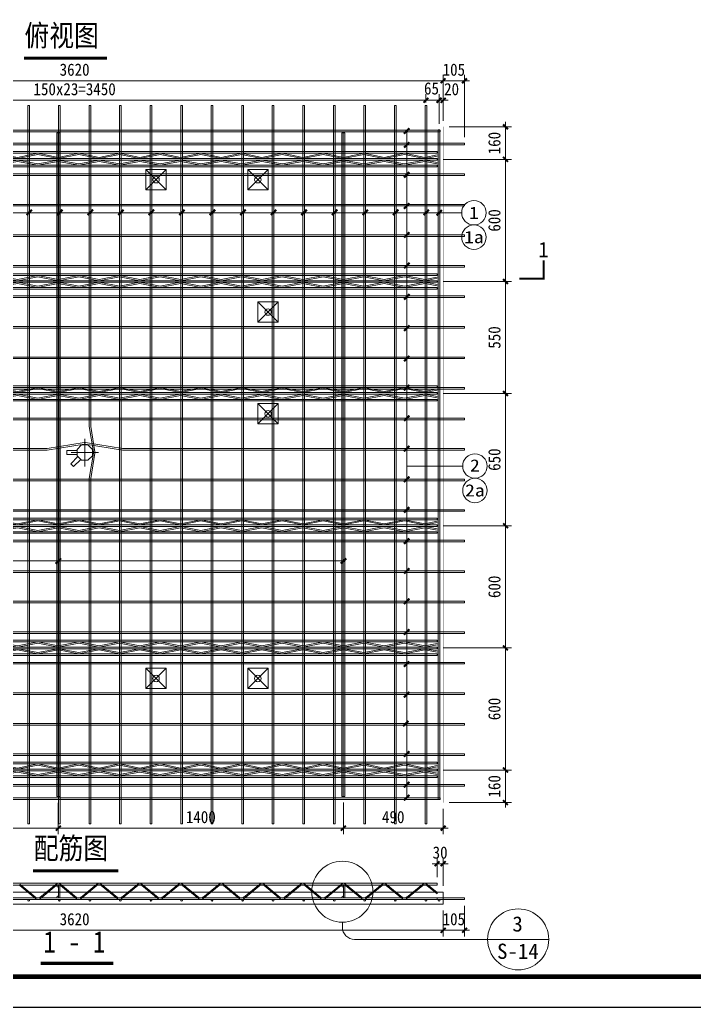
# Model space of a CAD drawing. Header units: millimetres. Extents: x 0 to 12600, y 0 to 8910.
# Drawn here: x 2819 to 6132, y 0 to 4851 of the extents above; entities that cross this region are included whole.
import ezdxf
from ezdxf.enums import TextEntityAlignment as Align

# ---------------------------------------------------------------- set-up
doc = ezdxf.new("R2010")
doc.units = ezdxf.units.MM
doc.linetypes.add('ACAD_ISO10W100', pattern=[18, 12, -3, 0, -3])
for name, color, linetype in [('EQUIP-照明', 3, 'Continuous'), ('S-DETL-TEXT', 7, 'Continuous'), ('YZ-下划线', 1, 'ACAD_ISO10W100'), ('YZ-标题文字', 2, 'Continuous'), ('YZ-索引图号', 3, 'Continuous'), ('图框2', 1, 'Continuous'), ('图框线', 7, 'Continuous'), ('桁架', 4, 'Continuous'), ('钢筋', 7, 'Continuous')]:
    doc.layers.add(name, color=color, linetype=linetype)
for name, color, linetype, lineweight in [('PUB_DIM', 3, 'Continuous', 15), ('YG-标注', 151, 'Continuous', 15), ('YZ-符号', 96, 'Continuous', 9), ('墙板支撑', 7, 'Continuous', 15), ('文字标注', 7, 'Continuous', 15), ('轮廓线', 2, 'Continuous', 13)]:
    doc.layers.add(name, color=color, linetype=linetype, lineweight=lineweight)
doc.styles.add('YG-样式 2', font='simhei.ttf')
doc.styles.add('YZ-样式 1', font='simhei.ttf', dxfattribs={"width": 0.85})
doc.styles.add('YZ-样式 2', font='simhei.ttf', dxfattribs={"width": 0.9})
doc.dimstyles.new('YZ-30', dxfattribs={"dimscale": 30, "dimtxt": 2, "dimasz": 0.8, "dimexe": 1, "dimexo": 1, "dimgap": 0.8, "dimtad": 1, "dimdec": 0, "dimzin": 1, "dimdsep": 46, "dimtxsty": 'YZ-样式 2', "dimblk": 'ARCHTICK', "dimcen": 250, "dimdle": 0.8, "dimclrd": 151, "dimclre": 151, "dimclrt": 7, "dimazin": 0, "dimtfac": 1, "dimtdec": 0, "dimtix": 1, "dimtmove": 2, "dimatfit": 2, "dimldrblk": 'ARCHTICK', "dimfxl": 1, "dimlwd": 9, "dimlwe": 9, "dimarcsym": 0})

# ---------------------------------------------------------------- blocks, each defined once
blk = doc.blocks.new('_ArchTick')
at = {"color": 0, "linetype": 'ByBlock', "const_width": 0.4}
blk.add_lwpolyline([(-0.5, -0.5), (0.5, 0.5)], dxfattribs=at)
blk = doc.blocks.new('*D42')
at = {"layer": 'Defpoints', "color": 0, "ltscale": 30, "transparency": 16777216}
for p in [(4868.5, 4165.3), (4868.5, 3565.3), (5204.6, 3565.3)]:
    blk.add_point(p, dxfattribs=at)
at = {"layer": 'YG-标注', "color": 151, "lineweight": 9, "ltscale": 30, "transparency": 16777216}
for p, q in [((5204.6, 4189.3), (5204.6, 3541.3)), ((4898.5, 4165.3), (5234.6, 4165.3)), ((4898.5, 3565.3), (5234.6, 3565.3))]:
    blk.add_line(p, q, dxfattribs=at)
at = {"layer": 'YG-标注', "color": 151, "lineweight": 9, "ltscale": 30, "transparency": 16777216, "xscale": 24, "yscale": 24, "zscale": 24}
for p, rotation in [((5204.6, 4165.3), 90), ((5204.6, 3565.3), 270)]:
    blk.add_blockref('_ArchTick', p, dxfattribs=dict(at, rotation=rotation))
at = {"layer": 'YG-标注', "color": 7, "lineweight": 9, "ltscale": 30, "transparency": 16777216, "insert": (5150.2, 3865.3), "char_height": 60, "attachment_point": 5, "rotation": 90, "style": 'YZ-样式 2'}
blk.add_mtext('600', dxfattribs=at)
blk = doc.blocks.new('*D43')
at = {"layer": 'Defpoints', "color": 0, "ltscale": 30, "transparency": 16777216}
for p in [(4898.5, 4325.3), (4868.5, 4165.3), (5204.6, 4165.3)]:
    blk.add_point(p, dxfattribs=at)
at = {"layer": 'YG-标注', "color": 151, "lineweight": 9, "ltscale": 30, "transparency": 16777216}
for p, q in [((4928.5, 4325.3), (5234.6, 4325.3)), ((5204.6, 4349.3), (5204.6, 4141.3)), ((4898.5, 4165.3), (5234.6, 4165.3))]:
    blk.add_line(p, q, dxfattribs=at)
at = {"layer": 'YG-标注', "color": 151, "lineweight": 9, "ltscale": 30, "transparency": 16777216, "xscale": 24, "yscale": 24, "zscale": 24}
for p, rotation in [((5204.6, 4325.3), 90), ((5204.6, 4165.3), 270)]:
    blk.add_blockref('_ArchTick', p, dxfattribs=dict(at, rotation=rotation))
at = {"layer": 'YG-标注', "color": 7, "lineweight": 9, "ltscale": 30, "transparency": 16777216, "insert": (5150.2, 4245.3), "char_height": 60, "attachment_point": 5, "rotation": 90, "style": 'YZ-样式 2'}
blk.add_mtext('160', dxfattribs=at)
blk = doc.blocks.new('*D44')
at = {"layer": 'Defpoints', "color": 0, "ltscale": 30, "transparency": 16777216}
for p in [(4868.5, 3565.3), (4868.5, 3015.3), (5204.6, 3015.3)]:
    blk.add_point(p, dxfattribs=at)
at = {"layer": 'YG-标注', "color": 151, "lineweight": 9, "ltscale": 30, "transparency": 16777216}
for p, q in [((4898.5, 3565.3), (5234.6, 3565.3)), ((5204.6, 3589.3), (5204.6, 2991.3)), ((4898.5, 3015.3), (5234.6, 3015.3))]:
    blk.add_line(p, q, dxfattribs=at)
at = {"layer": 'YG-标注', "color": 151, "lineweight": 9, "ltscale": 30, "transparency": 16777216, "xscale": 24, "yscale": 24, "zscale": 24}
for p, rotation in [((5204.6, 3565.3), 90), ((5204.6, 3015.3), 270)]:
    blk.add_blockref('_ArchTick', p, dxfattribs=dict(at, rotation=rotation))
at = {"layer": 'YG-标注', "color": 7, "ltscale": 30, "transparency": 16777216, "insert": (5150.2, 3290.3), "char_height": 60, "attachment_point": 5, "rotation": 90, "style": 'YZ-样式 2'}
blk.add_mtext('550', dxfattribs=at)
blk = doc.blocks.new('*D45')
at = {"layer": 'Defpoints', "color": 0, "ltscale": 30, "transparency": 16777216}
for p in [(4868.5, 3015.3), (4868.5, 2365.3), (5204.6, 2365.3)]:
    blk.add_point(p, dxfattribs=at)
at = {"layer": 'YG-标注', "color": 151, "lineweight": 9, "ltscale": 30, "transparency": 16777216}
for p, q in [((4898.5, 3015.3), (5234.6, 3015.3)), ((5204.6, 3039.3), (5204.6, 2341.3)), ((4898.5, 2365.3), (5234.6, 2365.3))]:
    blk.add_line(p, q, dxfattribs=at)
at = {"layer": 'YG-标注', "color": 151, "lineweight": 9, "ltscale": 30, "transparency": 16777216, "xscale": 24, "yscale": 24, "zscale": 24}
for p, rotation in [((5204.6, 3015.3), 90), ((5204.6, 2365.3), 270)]:
    blk.add_blockref('_ArchTick', p, dxfattribs=dict(at, rotation=rotation))
at = {"layer": 'YG-标注', "color": 7, "ltscale": 30, "transparency": 16777216, "insert": (5150.2, 2690.3), "char_height": 60, "attachment_point": 5, "rotation": 90, "style": 'YZ-样式 2'}
blk.add_mtext('650', dxfattribs=at)
blk = doc.blocks.new('*D46')
at = {"layer": 'Defpoints', "color": 0, "ltscale": 30, "transparency": 16777216}
for p in [(4868.5, 2365.3), (4868.5, 1765.3), (5204.6, 1765.3)]:
    blk.add_point(p, dxfattribs=at)
at = {"layer": 'YG-标注', "color": 151, "lineweight": 9, "ltscale": 30, "transparency": 16777216}
for p, q in [((5204.6, 2389.3), (5204.6, 1741.3)), ((4898.5, 2365.3), (5234.6, 2365.3)), ((4898.5, 1765.3), (5234.6, 1765.3))]:
    blk.add_line(p, q, dxfattribs=at)
at = {"layer": 'YG-标注', "color": 151, "lineweight": 9, "ltscale": 30, "transparency": 16777216, "xscale": 24, "yscale": 24, "zscale": 24}
for p, rotation in [((5204.6, 2365.3), 90), ((5204.6, 1765.3), 270)]:
    blk.add_blockref('_ArchTick', p, dxfattribs=dict(at, rotation=rotation))
at = {"layer": 'YG-标注', "color": 7, "ltscale": 30, "transparency": 16777216, "insert": (5150.2, 2065.3), "char_height": 60, "attachment_point": 5, "rotation": 90, "style": 'YZ-样式 2'}
blk.add_mtext('600', dxfattribs=at)
blk = doc.blocks.new('*D47')
at = {"layer": 'Defpoints', "color": 0, "ltscale": 30, "transparency": 16777216}
for p in [(4868.5, 1765.3), (4868.5, 1165.3), (5204.6, 1165.3)]:
    blk.add_point(p, dxfattribs=at)
at = {"layer": 'YG-标注', "color": 151, "lineweight": 9, "ltscale": 30, "transparency": 16777216}
for p, q in [((4898.5, 1765.3), (5234.6, 1765.3)), ((5204.6, 1789.3), (5204.6, 1141.3)), ((4898.5, 1165.3), (5234.6, 1165.3))]:
    blk.add_line(p, q, dxfattribs=at)
at = {"layer": 'YG-标注', "color": 151, "lineweight": 9, "ltscale": 30, "transparency": 16777216, "xscale": 24, "yscale": 24, "zscale": 24}
for p, rotation in [((5204.6, 1765.3), 90), ((5204.6, 1165.3), 270)]:
    blk.add_blockref('_ArchTick', p, dxfattribs=dict(at, rotation=rotation))
at = {"layer": 'YG-标注', "color": 7, "ltscale": 30, "transparency": 16777216, "insert": (5150.2, 1465.3), "char_height": 60, "attachment_point": 5, "rotation": 90, "style": 'YZ-样式 2'}
blk.add_mtext('600', dxfattribs=at)
blk = doc.blocks.new('*D48')
at = {"layer": 'Defpoints', "color": 0, "ltscale": 30, "transparency": 16777216}
for p in [(4868.5, 1165.3), (4898.5, 1005.3), (5204.6, 1005.3)]:
    blk.add_point(p, dxfattribs=at)
at = {"layer": 'YG-标注', "color": 151, "lineweight": 9, "ltscale": 30, "transparency": 16777216}
for p, q in [((4898.5, 1165.3), (5234.6, 1165.3)), ((5204.6, 1189.3), (5204.6, 981.3)), ((4928.5, 1005.3), (5234.6, 1005.3))]:
    blk.add_line(p, q, dxfattribs=at)
at = {"layer": 'YG-标注', "color": 151, "lineweight": 9, "ltscale": 30, "transparency": 16777216, "xscale": 24, "yscale": 24, "zscale": 24}
for p, rotation in [((5204.6, 1165.3), 90), ((5204.6, 1005.3), 270)]:
    blk.add_blockref('_ArchTick', p, dxfattribs=dict(at, rotation=rotation))
at = {"layer": 'YG-标注', "color": 7, "ltscale": 30, "transparency": 16777216, "insert": (5150.2, 1085.3), "char_height": 60, "attachment_point": 5, "rotation": 90, "style": 'YZ-样式 2'}
blk.add_mtext('160', dxfattribs=at)
blk = doc.blocks.new('A$C7C4453D7')
at = {"color": 3, "lineweight": 15, "xscale": -80, "yscale": 80, "zscale": 80, "rotation": 180}
blk.add_blockref('_ArchTick', (0, 0), dxfattribs=at)
blk = doc.blocks.new('*D52')
at = {"layer": 'Defpoints', "color": 0, "ltscale": 30, "transparency": 16777216}
for p in [(4898.5, 4551.4), (1278.5, 4325.3), (4898.5, 4325.3)]:
    blk.add_point(p, dxfattribs=at)
at = {"layer": 'YG-标注', "color": 151, "lineweight": 9, "ltscale": 30, "transparency": 16777216}
for p, q in [((1278.5, 4355.3), (1278.5, 4581.4)), ((4898.5, 4355.3), (4898.5, 4581.4)), ((1254.5, 4551.4), (4922.5, 4551.4))]:
    blk.add_line(p, q, dxfattribs=at)
at = {"layer": 'YG-标注', "color": 151, "lineweight": 9, "ltscale": 30, "transparency": 16777216, "xscale": 24, "yscale": 24, "zscale": 24, "rotation": 180}
blk.add_blockref('_ArchTick', (1278.5, 4551.4), dxfattribs=at)
at = {"layer": 'YG-标注', "color": 151, "lineweight": 9, "ltscale": 30, "transparency": 16777216, "xscale": 24, "yscale": 24, "zscale": 24}
blk.add_blockref('_ArchTick', (4898.5, 4551.4), dxfattribs=at)
at = {"layer": 'YG-标注', "color": 7, "lineweight": 9, "ltscale": 30, "transparency": 16777216, "insert": (3088.5, 4605.7), "char_height": 60, "attachment_point": 5, "style": 'YZ-样式 2'}
blk.add_mtext('3620', dxfattribs=at)
blk = doc.blocks.new('*D53')
at = {"layer": 'Defpoints', "color": 0, "ltscale": 30, "transparency": 16777216}
for p in [(5003.5, 4551.4), (4898.5, 4325.3), (5003.5, 4244.3)]:
    blk.add_point(p, dxfattribs=at)
at = {"layer": 'YG-标注', "color": 151, "lineweight": 9, "ltscale": 30, "transparency": 16777216}
for p, q in [((4898.5, 4355.3), (4898.5, 4581.4)), ((5003.5, 4274.3), (5003.5, 4581.4)), ((4898.5, 4551.4), (4874.5, 4551.4)), ((4898.5, 4551.4), (5003.5, 4551.4)), ((5003.5, 4551.4), (5027.5, 4551.4))]:
    blk.add_line(p, q, dxfattribs=at)
at = {"layer": 'YG-标注', "color": 151, "lineweight": 9, "ltscale": 30, "transparency": 16777216, "xscale": 24, "yscale": 24, "zscale": 24}
blk.add_blockref('_ArchTick', (4898.5, 4551.4), dxfattribs=at)
at = {"layer": 'YG-标注', "color": 151, "lineweight": 9, "ltscale": 30, "transparency": 16777216, "xscale": 24, "yscale": 24, "zscale": 24, "rotation": 180}
blk.add_blockref('_ArchTick', (5003.5, 4551.4), dxfattribs=at)
at = {"layer": 'YG-标注', "color": 7, "ltscale": 30, "transparency": 16777216, "insert": (4951, 4605.7), "char_height": 60, "attachment_point": 5, "style": 'YZ-样式 2'}
blk.add_mtext('105', dxfattribs=at)
blk = doc.blocks.new('*D54')
at = {"layer": 'Defpoints', "color": 0, "ltscale": 30, "transparency": 16777216}
for p in [(4813.5, 4415.3), (4878.5, 4455.6), (4878.5, 4310.3)]:
    blk.add_point(p, dxfattribs=at)
at = {"layer": 'YG-标注', "color": 151, "lineweight": 9, "ltscale": 30, "transparency": 16777216}
for p, q in [((4813.5, 4445.3), (4813.5, 4485.6)), ((4878.5, 4340.3), (4878.5, 4485.6)), ((4789.5, 4455.6), (4902.5, 4455.6))]:
    blk.add_line(p, q, dxfattribs=at)
at = {"layer": 'YG-标注', "color": 151, "lineweight": 9, "ltscale": 30, "transparency": 16777216, "xscale": 24, "yscale": 24, "zscale": 24, "rotation": 180}
blk.add_blockref('_ArchTick', (4813.5, 4455.6), dxfattribs=at)
at = {"layer": 'YG-标注', "color": 151, "lineweight": 9, "ltscale": 30, "transparency": 16777216, "xscale": 24, "yscale": 24, "zscale": 24}
blk.add_blockref('_ArchTick', (4878.5, 4455.6), dxfattribs=at)
at = {"layer": 'YG-标注', "color": 7, "ltscale": 30, "transparency": 16777216, "insert": (4841.1, 4513.6), "char_height": 60, "attachment_point": 5, "style": 'YZ-样式 2'}
blk.add_mtext('65', dxfattribs=at)
blk = doc.blocks.new('*D55')
at = {"layer": 'Defpoints', "color": 0, "ltscale": 30, "transparency": 16777216}
for p in [(1363.5, 4415.3), (4813.5, 4455.6), (4813.5, 4415.3)]:
    blk.add_point(p, dxfattribs=at)
at = {"layer": 'YG-标注', "color": 151, "lineweight": 9, "ltscale": 30, "transparency": 16777216}
for p, q in [((1363.5, 4445.3), (1363.5, 4485.6)), ((4813.5, 4445.3), (4813.5, 4485.6)), ((1339.5, 4455.6), (4837.5, 4455.6))]:
    blk.add_line(p, q, dxfattribs=at)
at = {"layer": 'YG-标注', "color": 151, "lineweight": 9, "ltscale": 30, "transparency": 16777216, "xscale": 24, "yscale": 24, "zscale": 24, "rotation": 180}
blk.add_blockref('_ArchTick', (1363.5, 4455.6), dxfattribs=at)
at = {"layer": 'YG-标注', "color": 151, "lineweight": 9, "ltscale": 30, "transparency": 16777216, "xscale": 24, "yscale": 24, "zscale": 24}
blk.add_blockref('_ArchTick', (4813.5, 4455.6), dxfattribs=at)
at = {"layer": 'YG-标注', "color": 7, "ltscale": 30, "transparency": 16777216, "insert": (3088.5, 4509.9), "char_height": 60, "attachment_point": 5, "style": 'YZ-样式 2'}
blk.add_mtext('150x23=3450', dxfattribs=at)
blk = doc.blocks.new('*D56')
at = {"layer": 'Defpoints', "color": 0, "ltscale": 30, "transparency": 16777216}
for p in [(4898.5, 4455.6), (4898.5, 4325.3), (4878.5, 4310.3)]:
    blk.add_point(p, dxfattribs=at)
at = {"layer": 'YG-标注', "color": 151, "lineweight": 9, "ltscale": 30, "transparency": 16777216}
for p, q in [((4878.5, 4340.3), (4878.5, 4485.6)), ((4898.5, 4355.3), (4898.5, 4485.6)), ((4878.5, 4455.6), (4854.5, 4455.6)), ((4878.5, 4455.6), (4898.5, 4455.6)), ((4898.5, 4455.6), (4922.5, 4455.6))]:
    blk.add_line(p, q, dxfattribs=at)
at = {"layer": 'YG-标注', "color": 151, "lineweight": 9, "ltscale": 30, "transparency": 16777216, "xscale": 24, "yscale": 24, "zscale": 24}
blk.add_blockref('_ArchTick', (4878.5, 4455.6), dxfattribs=at)
at = {"layer": 'YG-标注', "color": 151, "lineweight": 9, "ltscale": 30, "transparency": 16777216, "xscale": 24, "yscale": 24, "zscale": 24, "rotation": 180}
blk.add_blockref('_ArchTick', (4898.5, 4455.6), dxfattribs=at)
at = {"layer": 'YG-标注', "color": 7, "ltscale": 30, "transparency": 16777216, "insert": (4939.8, 4509.9), "char_height": 60, "attachment_point": 5, "style": 'YZ-样式 2'}
blk.add_mtext('20', dxfattribs=at)
blk = doc.blocks.new('*D58')
at = {"layer": 'Defpoints', "color": 0, "ltscale": 30, "transparency": 16777216}
for p in [(1278.5, 506), (4898.5, 506), (4898.5, 377.9)]:
    blk.add_point(p, dxfattribs=at)
at = {"layer": 'YG-标注', "color": 151, "lineweight": 9, "ltscale": 30, "transparency": 16777216}
for p, q in [((1278.5, 476), (1278.5, 347.9)), ((4898.5, 476), (4898.5, 347.9)), ((1254.5, 377.9), (4922.5, 377.9))]:
    blk.add_line(p, q, dxfattribs=at)
at = {"layer": 'YG-标注', "color": 151, "lineweight": 9, "ltscale": 30, "transparency": 16777216, "xscale": 24, "yscale": 24, "zscale": 24, "rotation": 180}
blk.add_blockref('_ArchTick', (1278.5, 377.9), dxfattribs=at)
at = {"layer": 'YG-标注', "color": 151, "lineweight": 9, "ltscale": 30, "transparency": 16777216, "xscale": 24, "yscale": 24, "zscale": 24}
blk.add_blockref('_ArchTick', (4898.5, 377.9), dxfattribs=at)
at = {"layer": 'YG-标注', "color": 7, "lineweight": 9, "ltscale": 30, "transparency": 16777216, "insert": (3088.5, 432.3), "char_height": 60, "attachment_point": 5, "style": 'YZ-样式 2'}
blk.add_mtext('3620', dxfattribs=at)
blk = doc.blocks.new('*D59')
at = {"layer": 'Defpoints', "color": 0, "ltscale": 30, "transparency": 16777216}
for p in [(4898.5, 506), (5003.5, 529), (5003.5, 377.9)]:
    blk.add_point(p, dxfattribs=at)
at = {"layer": 'YG-标注', "color": 151, "lineweight": 9, "ltscale": 30, "transparency": 16777216}
for p, q in [((5003.5, 499), (5003.5, 347.9)), ((4898.5, 476), (4898.5, 347.9)), ((4898.5, 377.9), (4874.5, 377.9)), ((4898.5, 377.9), (5003.5, 377.9)), ((5003.5, 377.9), (5027.5, 377.9))]:
    blk.add_line(p, q, dxfattribs=at)
at = {"layer": 'YG-标注', "color": 151, "lineweight": 9, "ltscale": 30, "transparency": 16777216, "xscale": 24, "yscale": 24, "zscale": 24}
blk.add_blockref('_ArchTick', (4898.5, 377.9), dxfattribs=at)
at = {"layer": 'YG-标注', "color": 151, "lineweight": 9, "ltscale": 30, "transparency": 16777216, "xscale": 24, "yscale": 24, "zscale": 24, "rotation": 180}
blk.add_blockref('_ArchTick', (5003.5, 377.9), dxfattribs=at)
at = {"layer": 'YG-标注', "color": 7, "lineweight": 9, "ltscale": 30, "transparency": 16777216, "insert": (4951, 432.3), "char_height": 60, "attachment_point": 5, "style": 'YZ-样式 2'}
blk.add_mtext('105', dxfattribs=at)
blk = doc.blocks.new('*D60')
at = {"layer": 'Defpoints', "color": 0, "ltscale": 30, "transparency": 16777216}
for p in [(4868.5, 705.2), (4868.5, 609), (4898.5, 566)]:
    blk.add_point(p, dxfattribs=at)
at = {"layer": 'YG-标注', "color": 151, "lineweight": 9, "ltscale": 30, "transparency": 16777216}
for p, q in [((4868.5, 639), (4868.5, 735.2)), ((4898.5, 596), (4898.5, 735.2)), ((4868.5, 705.2), (4844.5, 705.2)), ((4898.5, 705.2), (4868.5, 705.2)), ((4898.5, 705.2), (4922.5, 705.2))]:
    blk.add_line(p, q, dxfattribs=at)
at = {"layer": 'YG-标注', "color": 151, "lineweight": 9, "ltscale": 30, "transparency": 16777216, "xscale": 24, "yscale": 24, "zscale": 24}
blk.add_blockref('_ArchTick', (4868.5, 705.2), dxfattribs=at)
at = {"layer": 'YG-标注', "color": 151, "lineweight": 9, "ltscale": 30, "transparency": 16777216, "xscale": 24, "yscale": 24, "zscale": 24, "rotation": 180}
blk.add_blockref('_ArchTick', (4898.5, 705.2), dxfattribs=at)
at = {"layer": 'YG-标注', "color": 7, "lineweight": 9, "ltscale": 30, "transparency": 16777216, "insert": (4883.5, 759.6), "char_height": 60, "attachment_point": 5, "style": 'YZ-样式 2'}
blk.add_mtext('30', dxfattribs=at)
blk = doc.blocks.new('A$C57DD017C')
at = {"layer": '桁架', "color": 4, "lineweight": 9}
for p, q in [((-3560.9, 4), (-3559.1, 4)), ((-3560, 38), (0, 38)), ((-3460, 10), (-3560, 30)), ((-3560, 30), (-3560, 30)), ((0, 30), (-3560, 30)), ((-3560, 23.7), (-3560, 23.7)), ((-3560, 23.7), (-3460.9, 4)), ((-3560, 4), (0, 4)), ((-3360, 30), (-3460, 10)), ((-3459.1, 4), (-3360, 23.7)), ((-3360.9, 4), (-3359.1, 4)), ((-3260, 10), (-3360, 30)), ((-3360, 23.7), (-3260.9, 4)), ((-3160, 30), (-3260, 10)), ((-3259.1, 4), (-3160, 23.7)), ((-3160.9, 4), (-3159.1, 4)), ((-3160.9, 4), (-3159.3, 4)), ((-3060, 10), (-3160, 30)), ((-3160, 23.7), (-3060.9, 4)), ((-2960, 30), (-3060, 10)), ((-3059.1, 4), (-2960, 23.7)), ((-2960.9, 4), (-2959.1, 4)), ((-2960.9, 4), (-2959.1, 4)), ((-2960.9, 4), (-2959.3, 4)), ((-2860, 10), (-2960, 30)), ((-2960, 23.7), (-2860.9, 4)), ((-2760, 30), (-2860, 10)), ((-2859.1, 4), (-2760, 23.7)), ((-2760.9, 4), (-2759.1, 4)), ((-2660, 10), (-2760, 30)), ((-2760, 23.7), (-2660.9, 4)), ((-2560, 30), (-2660, 10)), ((-2659.1, 4), (-2560, 23.7)), ((-2560.9, 4), (-2559.1, 4)), ((-2460, 10), (-2560, 30)), ((-2560, 23.7), (-2460.9, 4)), ((-2360, 30), (-2460, 10)), ((-2459.1, 4), (-2360, 23.7)), ((-2360.9, 4), (-2359.1, 4)), ((-2260, 10), (-2360, 30)), ((-2360, 23.7), (-2260.9, 4)), ((-2160, 30), (-2260, 10)), ((-2259.1, 4), (-2160, 23.7)), ((-2160.9, 4), (-2159.1, 4)), ((-2060, 10), (-2160, 30)), ((-2160, 23.7), (-2060.9, 4)), ((-1960, 30), (-2060, 10)), ((-2059.3, 4), (-1960, 23.7)), ((-1960.9, 4), (-1959.3, 4)), ((-1860, 10), (-1960, 30)), ((-1960, 23.7), (-1860.9, 4)), ((-1760, 30), (-1860, 10)), ((-1859.1, 4), (-1760, 23.7)), ((-1760.9, 4), (-1759.1, 4)), ((-1660, 10), (-1760, 30)), ((-1760, 23.7), (-1660.9, 4)), ((-1560, 30), (-1660, 10)), ((-1659.1, 4), (-1560, 23.7)), ((-1560.9, 4), (-1559.1, 4)), ((-1460, 10), (-1560, 30)), ((-1560, 23.7), (-1460.9, 4)), ((-1360, 30), (-1460, 10)), ((-1459.1, 4), (-1360, 23.7)), ((-1360.9, 4), (-1359.1, 4)), ((-1260, 10), (-1360, 30)), ((-1360, 23.7), (-1260.9, 4)), ((-1160, 30), (-1260, 10)), ((-1259.1, 4), (-1160, 23.7)), ((-1160.9, 4), (-1159.1, 4)), ((-1160.9, 4), (-1159.3, 4)), ((-1060, 10), (-1160, 30)), ((-1160, 23.7), (-1060.9, 4)), ((-960, 30), (-1060, 10)), ((-1059.1, 4), (-960, 23.7)), ((-960.9, 4), (-959.1, 4)), ((-960.9, 4), (-959.1, 4)), ((-960.9, 4), (-959.3, 4)), ((-860, 10), (-960, 30)), ((-960, 23.7), (-860.9, 4)), ((-760, 30), (-860, 10)), ((-859.1, 4), (-760, 23.7)), ((-760.9, 4), (-759.1, 4)), ((-660, 10), (-760, 30)), ((-760, 23.7), (-660.9, 4)), ((-560, 30), (-660, 10)), ((-659.1, 4), (-560, 23.7)), ((-560.9, 4), (-559.1, 4)), ((-460, 10), (-560, 30)), ((-560, 23.7), (-460.9, 4)), ((-360, 30), (-460, 10)), ((-459.1, 4), (-360, 23.7)), ((-360.9, 4), (-359.1, 4)), ((-260, 10), (-360, 30)), ((-360, 23.7), (-260.9, 4)), ((-160, 30), (-260, 10)), ((-259.1, 4), (-160, 23.7)), ((-160.9, 4), (-159.1, 4)), ((-160.9, 4), (-159.1, 4)), ((-60, 10), (-160, 30)), ((-160, 23.7), (-60.9, 4)), ((0, 22), (-60, 10)), ((-59.1, 4), (0, 15.7)), ((0, 38), (0, 30)), ((0, 4), (0, -4)), ((-3560.9, -4), (-3559.1, -4)), ((-3560, -22.7), (-3460.9, -4)), ((0, -4), (-3560, -4)), ((-3460, -10), (-3560, -29)), ((-3560, -22.7), (-3560, -22.7)), ((-3560, -29), (-3560, -29)), ((0, -29), (-3560, -29)), ((-3560, -37), (0, -37)), ((-3360, -29), (-3460, -10)), ((-3459.1, -4), (-3360, -22.7)), ((-3360.9, -4), (-3359.1, -4)), ((-3360, -22.7), (-3260.9, -4)), ((-3260, -10), (-3360, -29)), ((-3160, -29), (-3260, -10)), ((-3259.1, -4), (-3160, -22.7)), ((-3160.9, -4), (-3159.1, -4)), ((-3160.9, -4), (-3159.3, -4)), ((-3160, -22.7), (-3060.9, -4)), ((-3060, -10), (-3160, -29)), ((-2960, -29), (-3060, -10)), ((-3059.1, -4), (-2960, -22.7)), ((-2960.9, -4), (-2959.1, -4)), ((-2960.9, -4), (-2959.1, -4)), ((-2960.9, -4), (-2959.3, -4)), ((-2960, -22.7), (-2860.9, -4)), ((-2860, -10), (-2960, -29)), ((-2760, -29), (-2860, -10)), ((-2859.1, -4), (-2760, -22.7)), ((-2760.9, -4), (-2759.1, -4)), ((-2760, -22.7), (-2660.9, -4)), ((-2660, -10), (-2760, -29)), ((-2560, -29), (-2660, -10)), ((-2659.1, -4), (-2560, -22.7)), ((-2560.9, -4), (-2559.1, -4)), ((-2560, -22.7), (-2460.9, -4)), ((-2460, -10), (-2560, -29)), ((-2360, -29), (-2460, -10)), ((-2459.1, -4), (-2360, -22.7)), ((-2360.9, -4), (-2359.1, -4)), ((-2360, -22.7), (-2260.9, -4)), ((-2260, -10), (-2360, -29)), ((-2160, -29), (-2260, -10)), ((-2259.1, -4), (-2160, -22.7)), ((-2160.9, -4), (-2159.1, -4)), ((-2160, -22.7), (-2060.9, -4)), ((-2060, -10), (-2160, -29)), ((-1960, -29), (-2060, -10)), ((-2059.3, -4), (-1960, -22.7)), ((-1960.9, -4), (-1959.3, -4)), ((-1960, -22.7), (-1860.9, -4)), ((-1860, -10), (-1960, -29)), ((-1760, -29), (-1860, -10)), ((-1859.1, -4), (-1760, -22.7)), ((-1760.9, -4), (-1759.1, -4)), ((-1760, -22.7), (-1660.9, -4)), ((-1660, -10), (-1760, -29)), ((-1560, -29), (-1660, -10)), ((-1659.1, -4), (-1560, -22.7)), ((-1560.9, -4), (-1559.1, -4)), ((-1560, -22.7), (-1460.9, -4)), ((-1460, -10), (-1560, -29)), ((-1360, -29), (-1460, -10)), ((-1459.1, -4), (-1360, -22.7)), ((-1360.9, -4), (-1359.1, -4)), ((-1360, -22.7), (-1260.9, -4)), ((-1260, -10), (-1360, -29)), ((-1160, -29), (-1260, -10)), ((-1259.1, -4), (-1160, -22.7)), ((-1160.9, -4), (-1159.1, -4)), ((-1160.9, -4), (-1159.3, -4)), ((-1160, -22.7), (-1060.9, -4)), ((-1060, -10), (-1160, -29)), ((-960, -29), (-1060, -10)), ((-1059.1, -4), (-960, -22.7)), ((-960.9, -4), (-959.1, -4)), ((-960.9, -4), (-959.1, -4)), ((-960.9, -4), (-959.3, -4)), ((-960, -22.7), (-860.9, -4)), ((-860, -10), (-960, -29)), ((-760, -29), (-860, -10)), ((-859.1, -4), (-760, -22.7)), ((-760.9, -4), (-759.1, -4)), ((-760, -22.7), (-660.9, -4)), ((-660, -10), (-760, -29)), ((-560, -29), (-660, -10)), ((-659.1, -4), (-560, -22.7)), ((-560.9, -4), (-559.1, -4)), ((-560, -22.7), (-460.9, -4)), ((-460, -10), (-560, -29)), ((-360, -29), (-460, -10)), ((-459.1, -4), (-360, -22.7)), ((-360.9, -4), (-359.1, -4)), ((-360, -22.7), (-260.9, -4)), ((-260, -10), (-360, -29)), ((-160, -29), (-260, -10)), ((-259.1, -4), (-160, -22.7)), ((-160.9, -4), (-159.1, -4)), ((-160.9, -4), (-159.1, -4)), ((-160, -22.7), (-60.9, -4)), ((-60, -10), (-160, -29)), ((0, -21.4), (-60, -10)), ((-59.1, -4), (0, -15.1)), ((0, -37), (0, -29))]:
    blk.add_line(p, q, dxfattribs=at)
blk = doc.blocks.new('*D92')
at = {"layer": 'Defpoints', "color": 0, "ltscale": 30, "transparency": 16777216}
for p in [(1608.2, 1035.3), (3008.4, 1034.9), (3008.4, 879.7)]:
    blk.add_point(p, dxfattribs=at)
at = {"layer": 'YG-标注', "color": 151, "lineweight": 9, "ltscale": 30, "transparency": 16777216}
for p, q in [((1608.2, 1005.3), (1608.2, 849.7)), ((3008.4, 1004.9), (3008.4, 849.7)), ((1584.2, 879.7), (3032.4, 879.7))]:
    blk.add_line(p, q, dxfattribs=at)
at = {"layer": 'YG-标注', "color": 151, "lineweight": 9, "ltscale": 30, "transparency": 16777216, "xscale": 24, "yscale": 24, "zscale": 24, "rotation": 180}
blk.add_blockref('_ArchTick', (1608.2, 879.7), dxfattribs=at)
at = {"layer": 'YG-标注', "color": 151, "lineweight": 9, "ltscale": 30, "transparency": 16777216, "xscale": 24, "yscale": 24, "zscale": 24}
blk.add_blockref('_ArchTick', (3008.4, 879.7), dxfattribs=at)
at = {"layer": 'YG-标注', "color": 7, "ltscale": 30, "transparency": 16777216, "insert": (2308.3, 934), "char_height": 60, "attachment_point": 5, "style": 'YZ-样式 2'}
blk.add_mtext('1400', dxfattribs=at)
blk = doc.blocks.new('*D93')
at = {"layer": 'Defpoints', "color": 0, "ltscale": 30, "transparency": 16777216}
for p in [(3008.4, 1034.9), (4408.2, 1035.3), (4408.2, 879.7)]:
    blk.add_point(p, dxfattribs=at)
at = {"layer": 'YG-标注', "color": 151, "lineweight": 9, "ltscale": 30, "transparency": 16777216}
for p, q in [((3008.4, 1004.9), (3008.4, 849.7)), ((4408.2, 1005.3), (4408.2, 849.7)), ((2984.4, 879.7), (4432.2, 879.7))]:
    blk.add_line(p, q, dxfattribs=at)
at = {"layer": 'YG-标注', "color": 151, "lineweight": 9, "ltscale": 30, "transparency": 16777216, "xscale": 24, "yscale": 24, "zscale": 24, "rotation": 180}
blk.add_blockref('_ArchTick', (3008.4, 879.7), dxfattribs=at)
at = {"layer": 'YG-标注', "color": 151, "lineweight": 9, "ltscale": 30, "transparency": 16777216, "xscale": 24, "yscale": 24, "zscale": 24}
blk.add_blockref('_ArchTick', (4408.2, 879.7), dxfattribs=at)
at = {"layer": 'YG-标注', "color": 7, "ltscale": 30, "transparency": 16777216, "insert": (3708.3, 934), "char_height": 60, "attachment_point": 5, "style": 'YZ-样式 2'}
blk.add_mtext('1400', dxfattribs=at)
blk = doc.blocks.new('*D94')
at = {"layer": 'Defpoints', "color": 0, "ltscale": 30, "transparency": 16777216}
for p in [(4408.2, 1035.3), (4898.5, 1005.3), (4898.5, 879.7)]:
    blk.add_point(p, dxfattribs=at)
at = {"layer": 'YG-标注', "color": 151, "lineweight": 9, "ltscale": 30, "transparency": 16777216}
for p, q in [((4408.2, 1005.3), (4408.2, 849.7)), ((4898.5, 975.3), (4898.5, 849.7)), ((4384.2, 879.7), (4922.5, 879.7))]:
    blk.add_line(p, q, dxfattribs=at)
at = {"layer": 'YG-标注', "color": 151, "lineweight": 9, "ltscale": 30, "transparency": 16777216, "xscale": 24, "yscale": 24, "zscale": 24, "rotation": 180}
blk.add_blockref('_ArchTick', (4408.2, 879.7), dxfattribs=at)
at = {"layer": 'YG-标注', "color": 151, "lineweight": 9, "ltscale": 30, "transparency": 16777216, "xscale": 24, "yscale": 24, "zscale": 24}
blk.add_blockref('_ArchTick', (4898.5, 879.7), dxfattribs=at)
at = {"layer": 'YG-标注', "color": 7, "ltscale": 30, "transparency": 16777216, "insert": (4653.4, 934), "char_height": 60, "attachment_point": 5, "style": 'YZ-样式 2'}
blk.add_mtext('490', dxfattribs=at)
blk = doc.blocks.new('A$C184909A8')
at = {"layer": '桁架', "color": 4, "lineweight": 9}
for p, q in [((-6.5, 0), (-6.5, -62.1)), ((0, 0), (0, -62.1))]:
    blk.add_line(p, q, dxfattribs=at)
for centre in [(-10.5, -4), (-10.5, -58.1)]:
    blk.add_circle(centre, 4, dxfattribs=at)
blk = doc.blocks.new('A$C58884BC7')
at = {"layer": '钢筋', "color": 4, "lineweight": 13}
for points in [[(-7.2, 0), (7.3, 0), (7.3, 3200), (7.3, 3260), (-7.2, 3260)], [(-7.2, 3260), (-7.2, 3260), (-7.2, 0)], [(-0.8, 3260), (-0.8, 3200), (-0.8, 0)]]:
    blk.add_lwpolyline(points, dxfattribs=at)
blk = doc.blocks.new('A$C6C6A476D')
at = {"layer": '墙板支撑', "color": 6, "ltscale": 30}
for p, q in [((50, 50), (-50, -50)), ((-50, 50), (50, -50))]:
    blk.add_line(p, q, dxfattribs=at)
blk.add_lwpolyline([(-50, 50), (50, 50), (50, -50), (-50, -50)], close=True, dxfattribs=at)
blk.add_circle((0, 0), 16, dxfattribs=at)
blk = doc.blocks.new('A$C35D967A2')
at = {"layer": '墙板支撑', "color": 0, "ltscale": 30}
for p in [(50, 50), (550, 50)]:
    blk.add_blockref('A$C6C6A476D', p, dxfattribs=at)

msp = doc.modelspace()

# ---------------------------------------------------------------- linework, layer by layer
at = {"layer": 'EQUIP-照明', "color": 2, "lineweight": 15}
for p, q in [((3138.5, 2657.3), (3138.5, 2792.3)), ((3206, 2724.8), (3071, 2724.8))]:
    msp.add_line(p, q, dxfattribs=at)
for points in [[(3051, 2734.8), (3101, 2734.8), (3101, 2714.8), (3051, 2714.8)], [(3176, 2740.4), (3154, 2762.3), (3123, 2762.3), (3101, 2740.4), (3101, 2709.3), (3123, 2687.3), (3154, 2687.3), (3176, 2709.3)], [(3083.7, 2655.9), (3119, 2691.2), (3104.9, 2705.4), (3069.5, 2670)]]:
    msp.add_lwpolyline(points, close=True, dxfattribs=at)
at = {"layer": 'PUB_DIM', "color": 1, "const_width": 9}
msp.add_lwpolyline([(5392.4, 3669), (5392.4, 3579), (5272.4, 3579)], dxfattribs=at)
at = {"layer": 'YZ-下划线', "color": 1, "linetype": 'ByBlock', "const_width": 15}
for points in [[(2840.3, 4663.1), (3247.7, 4663.1)], [(2883.7, 670.4), (3303.2, 670.4)], [(2921.6, 215.7), (3278.4, 215.7)]]:
    msp.add_lwpolyline(points, dxfattribs=at)
at = {"layer": 'YZ-符号', "color": 3, "lineweight": 13}
for p, q in [((4719.8, 4301.3), (4719.8, 1029.3)), ((1304.5, 3903.1), (4989.4, 3903.1)), ((4719.8, 2658.6), (4994.3, 2658.6))]:
    msp.add_line(p, q, dxfattribs=at)
at = {"layer": 'YZ-符号', "color": 3}
msp.add_line((4417, 2192.4), (1158, 2192.4), dxfattribs=at)
at = {"layer": 'YZ-符号', "color": 1, "lineweight": 13, "ltscale": 100}
for p, q in [((4403.4, 417.5), (4403.4, 393.4)), ((4463.4, 333.4), (5116.9, 333.4))]:
    msp.add_line(p, q, dxfattribs=at)
at = {"layer": 'YZ-符号', "color": 1, "ltscale": 100}
msp.add_line((5416.9, 333.4), (5116.9, 333.4), dxfattribs=at)
at = {"layer": 'YZ-符号', "color": 3}
for centre in [(5049.4, 3903.1), (5049.4, 3783.1), (5054.3, 2658.6), (5054.3, 2538.6)]:
    msp.add_circle(centre, 60, dxfattribs=at)
at = {"layer": 'YZ-符号', "color": 1, "ltscale": 100}
for centre in [(4403.4, 567.5), (5266.9, 333.4)]:
    msp.add_circle(centre, 150, dxfattribs=at)
at = {"layer": 'YZ-符号', "color": 1, "lineweight": 13, "ltscale": 100}
msp.add_arc((4463.4, 393.4), 60, 180, 270, dxfattribs=at)
at = {"layer": '图框2', "color": 1}
msp.add_lwpolyline([(0, 8910), (0, 0), (12600, 0), (12600, 8910)], close=True, dxfattribs=at)
at = {"layer": '图框线', "const_width": 24}
msp.add_lwpolyline([(300, 8760), (12450, 8760), (12450, 150), (300, 150)], close=True, dxfattribs=at)
at = {"layer": '桁架', "color": 4, "lineweight": 9}
for p, q in [((1308.5, 609), (4868.5, 609)), ((4868.5, 599), (1308.5, 599)), ((2819, 605.3), (2898.3, 539.8)), ((2819, 597.9), (2898.5, 532.4)), ((2998.4, 605.4), (2918.3, 539.7)), ((2998.3, 598), (2918.8, 532.6)), ((3019, 605.3), (3098.3, 539.8)), ((3019, 597.9), (3098.5, 532.4)), ((3198.4, 605.4), (3118.3, 539.7)), ((3198.3, 598), (3118.8, 532.6)), ((3219, 605.3), (3298.3, 539.8)), ((3219, 597.9), (3298.5, 532.4)), ((3398.4, 605.4), (3318.3, 539.7)), ((3398.3, 598), (3318.8, 532.6)), ((3419, 605.3), (3498.3, 539.8)), ((3419, 597.9), (3498.5, 532.4)), ((3598.4, 605.4), (3518.3, 539.7)), ((3598.3, 598), (3518.8, 532.6)), ((3619, 605.3), (3698.3, 539.8)), ((3619, 597.9), (3698.5, 532.4)), ((3798.4, 605.4), (3718.3, 539.7)), ((3798.3, 598), (3718.8, 532.6)), ((3819, 605.3), (3898.3, 539.8)), ((3819, 597.9), (3898.5, 532.4)), ((3998.4, 605.4), (3918.3, 539.7)), ((3998.3, 598), (3918.8, 532.6)), ((4019, 605.3), (4098.3, 539.8)), ((4019, 597.9), (4098.5, 532.4)), ((4198.4, 605.4), (4118.3, 539.7)), ((4198.3, 598), (4118.8, 532.6)), ((4219, 605.3), (4298.3, 539.8)), ((4219, 597.9), (4298.5, 532.4)), ((4398.4, 605.4), (4318.3, 539.7)), ((4398.3, 598), (4318.8, 532.6)), ((4419, 605.3), (4498.3, 539.8)), ((4419, 597.9), (4498.5, 532.4)), ((4598.4, 605.4), (4518.3, 539.7)), ((4598.3, 598), (4518.8, 532.6)), ((4619, 605.3), (4698.3, 539.8)), ((4619, 597.9), (4698.5, 532.4)), ((4798.4, 605.4), (4718.3, 539.7)), ((4798.3, 598), (4718.8, 532.6)), ((4819, 605.3), (4868.5, 564.4)), ((4819, 597.9), (4868.5, 557.1)), ((4868.5, 599), (4868.5, 609)), ((1308.5, 537), (4868.5, 537)), ((4868.5, 564.4), (4868.5, 557.1)), ((4868.5, 537), (4868.5, 529)), ((4868.5, 529), (1308.5, 529))]:
    msp.add_line(p, q, dxfattribs=at)
for centre, radius, start, end in [((3008.6, 585.1), 16.5, 50.8447, 128.6685), ((3008.6, 592.8), 16.2, 50.127, 128.9467), ((3208.6, 585.1), 16.5, 50.8447, 128.6685), ((3208.6, 592.8), 16.2, 50.127, 128.9467), ((3408.6, 585.1), 16.5, 50.8447, 128.6685), ((3408.6, 592.8), 16.2, 50.127, 128.9467), ((3608.6, 585.1), 16.5, 50.8447, 128.6685), ((3608.6, 592.8), 16.2, 50.127, 128.9467), ((3808.6, 585.1), 16.5, 50.8447, 128.6685), ((3808.6, 592.8), 16.2, 50.127, 128.9467), ((4008.6, 585.1), 16.5, 50.8447, 128.6685), ((4008.6, 592.8), 16.2, 50.127, 128.9467), ((4208.6, 585.1), 16.5, 50.8447, 128.6685), ((4208.6, 592.8), 16.2, 50.127, 128.9467), ((4408.6, 585.1), 16.5, 50.8447, 128.6685), ((4408.6, 592.8), 16.2, 50.127, 128.9467), ((4608.6, 585.1), 16.5, 50.8447, 128.6685), ((4608.6, 592.8), 16.2, 50.127, 128.9467), ((4808.6, 585.1), 16.5, 50.8447, 128.6685), ((4808.6, 592.8), 16.2, 50.127, 128.9467), ((2908.3, 552.9), 16.5, 232.4949, 308.5712), ((3108.3, 552.9), 16.5, 232.4949, 308.5712), ((3308.3, 552.9), 16.5, 232.4949, 308.5712), ((3508.3, 552.9), 16.5, 232.4949, 308.5712), ((3708.3, 552.9), 16.5, 232.4949, 308.5712), ((3908.3, 552.9), 16.5, 232.4949, 308.5712), ((4108.3, 552.9), 16.5, 232.4949, 308.5712), ((4308.3, 552.9), 16.5, 232.4949, 308.5712), ((4508.3, 552.9), 16.5, 232.4949, 308.5712), ((4708.3, 552.9), 16.5, 232.4949, 308.5712), ((2908.5, 545.5), 16.5, 232.5315, 308.6383), ((3108.5, 545.5), 16.5, 232.5315, 308.6383), ((3308.5, 545.5), 16.5, 232.5315, 308.6383), ((3508.5, 545.5), 16.5, 232.5315, 308.6383), ((3708.5, 545.5), 16.5, 232.5315, 308.6383), ((3908.5, 545.5), 16.5, 232.5315, 308.6383), ((4108.5, 545.5), 16.5, 232.5315, 308.6383), ((4308.5, 545.5), 16.5, 232.5315, 308.6383), ((4508.5, 545.5), 16.5, 232.5315, 308.6383), ((4708.5, 545.5), 16.5, 232.5315, 308.6383)]:
    msp.add_arc(centre, radius, start, end, dxfattribs=at)
at = {"layer": '轮廓线', "color": 2, "lineweight": 30, "const_width": 0.05}
msp.add_lwpolyline([(4898.5, 4325.3), (4898.5, 1005.3), (1278.5, 1005.3), (1278.5, 4325.3)], close=True, dxfattribs=at)
at = {"layer": '轮廓线', "color": 2, "lineweight": 9}
msp.add_lwpolyline([(1278.5, 506), (4898.5, 506), (4898.5, 566), (4198.5, 566), (1278.5, 566), (1278.5, 566)], close=True, dxfattribs=at)
at = {"layer": '钢筋', "color": 5, "lineweight": 13}
for points in [[(2867.5, 4325.3), (2867.5, 4430.3), (2859.5, 4430.3), (2859.5, 4325.3), (2859.5, 900.3), (2867.5, 900.3)], [(3017.5, 4325.3), (3017.5, 4430.3), (3009.5, 4430.3), (3009.5, 4325.3), (3009.5, 900.3), (3017.5, 900.3)], [(3317.5, 4325.3), (3317.5, 4430.3), (3309.5, 4430.3), (3309.5, 4325.3), (3309.5, 900.3), (3317.5, 900.3)], [(3459.5, 4325.3), (3459.5, 4430.3), (3467.5, 4430.3), (3467.5, 4325.3), (3467.5, 900.3), (3459.5, 900.3)], [(3609.5, 4325.3), (3609.5, 4430.3), (3617.5, 4430.3), (3617.5, 4325.3), (3617.5, 900.3), (3609.5, 900.3)], [(3759.5, 4325.3), (3759.5, 4430.3), (3767.5, 4430.3), (3767.5, 4325.3), (3767.5, 900.3), (3759.5, 900.3)], [(3909.5, 4325.3), (3909.5, 4430.3), (3917.5, 4430.3), (3917.5, 4325.3), (3917.5, 900.3), (3909.5, 900.3)], [(4059.5, 4325.3), (4059.5, 4430.3), (4067.5, 4430.3), (4067.5, 4325.3), (4067.5, 900.3), (4059.5, 900.3)], [(4209.5, 4325.3), (4209.5, 4430.3), (4217.5, 4430.3), (4217.5, 4325.3), (4217.5, 900.3), (4209.5, 900.3)], [(4359.5, 4325.3), (4359.5, 4430.3), (4367.5, 4430.3), (4367.5, 4325.3), (4367.5, 900.3), (4359.5, 900.3)], [(4509.5, 4325.3), (4509.5, 4430.3), (4517.5, 4430.3), (4517.5, 4325.3), (4517.5, 900.3), (4509.5, 900.3)], [(4659.5, 4325.3), (4659.5, 4430.3), (4667.5, 4430.3), (4667.5, 4325.3), (4667.5, 900.3), (4659.5, 900.3)], [(4809.5, 4325.3), (4809.5, 4430.3), (4817.5, 4430.3), (4817.5, 4325.3), (4817.5, 900.3), (4809.5, 900.3)], [(4874.5, 4310.3), (4874.5, 4310.3), (4882.5, 4310.3), (4882.5, 4310.3), (4882.5, 1020.3), (4874.5, 1020.3)]]:
    msp.add_lwpolyline(points, close=True, dxfattribs=at)
msp.add_lwpolyline([(3180.4, 2721.5), (3159.8, 2597.5, 0.041311), (3159.5, 2594.2), (3159.5, 900.3), (3167.5, 900.3), (3167.5, 2593.5, -0.041311), (3167.8, 2596.8), (3188.5, 2721.5, 0.082763), (3188.5, 2728.1), (3167.8, 2852.9, -0.041311), (3167.5, 2856.2), (3167.5, 4325.3), (3167.5, 4430.3), (3159.5, 4430.3), (3159.5, 4325.3), (3159.5, 2855.5, 0.041311), (3159.8, 2852.2), (3180.4, 2728.1, -0.082763)], format="xyb", close=True, dxfattribs=at)
at = {"layer": '钢筋', "color": 1, "lineweight": 13}
for points in [[(1293.5, 4309.3), (4883.5, 4309.3), (4883.5, 4301.3), (1293.5, 4301.3)], [(1173.5, 4244.3), (5003.5, 4244.3), (5003.5, 4236.3), (1173.5, 4236.3)], [(1173.5, 4094.3), (5003.5, 4094.3), (5003.5, 4086.3), (1173.5, 4086.3)], [(1173.5, 3944.3), (5003.5, 3944.3), (5003.5, 3936.3), (1173.5, 3936.3)], [(1173.5, 3794.3), (5003.5, 3794.3), (5003.5, 3786.3), (1173.5, 3786.3)], [(1173.5, 3644.3), (5003.5, 3644.3), (5003.5, 3636.3), (1173.5, 3636.3)], [(1173.5, 3494.3), (5003.5, 3494.3), (5003.5, 3486.3), (1173.5, 3486.3)], [(1173.5, 3344.3), (5003.5, 3344.3), (5003.5, 3336.3), (1173.5, 3336.3)], [(1173.5, 3194.3), (5003.5, 3194.3), (5003.5, 3186.3), (1173.5, 3186.3)], [(1173.5, 3044.3), (5003.5, 3044.3), (5003.5, 3036.3), (1173.5, 3036.3)], [(1173.5, 2894.3), (5003.5, 2894.3), (5003.5, 2886.3), (1173.5, 2886.3)], [(1173.5, 2594.3), (5003.5, 2594.3), (5003.5, 2586.3), (1173.5, 2586.3)], [(1173.5, 2436.3), (5003.5, 2436.3), (5003.5, 2444.3), (1173.5, 2444.3)], [(1173.5, 2286.3), (5003.5, 2286.3), (5003.5, 2294.3), (1173.5, 2294.3)], [(1173.5, 2136.3), (5003.5, 2136.3), (5003.5, 2144.3), (1173.5, 2144.3)], [(1173.5, 1986.3), (5003.5, 1986.3), (5003.5, 1994.3), (1173.5, 1994.3)], [(1173.5, 1836.3), (5003.5, 1836.3), (5003.5, 1844.3), (1173.5, 1844.3)], [(1173.5, 1686.3), (5003.5, 1686.3), (5003.5, 1694.3), (1173.5, 1694.3)], [(1173.5, 1536.3), (5003.5, 1536.3), (5003.5, 1544.3), (1173.5, 1544.3)], [(1173.5, 1386.3), (5003.5, 1386.3), (5003.5, 1394.3), (1173.5, 1394.3)], [(1173.5, 1236.3), (5003.5, 1236.3), (5003.5, 1244.3), (1173.5, 1244.3)], [(1173.5, 1086.3), (5003.5, 1086.3), (5003.5, 1094.3), (1173.5, 1094.3)], [(1293.5, 1021.3), (4883.5, 1021.3), (4883.5, 1029.3), (1293.5, 1029.3)], [(1173.5, 537), (5003.5, 537), (5003.5, 529), (1173.5, 529)]]:
    msp.add_lwpolyline(points, close=True, dxfattribs=at)
for points in [[(3135.2, 2766.8), (2953.7, 2736.5, -0.041311), (2950.4, 2736.3), (1173.5, 2736.3), (1173.5, 2744.3), (2949.7, 2744.3, 0.041311), (2953, 2744.5), (3135.2, 2774.9)], [(3141.8, 2774.9), (3323.9, 2744.5, 0.041311), (3327.2, 2744.3), (5003.5, 2744.3), (5003.5, 2736.3), (3326.6, 2736.3, -0.041311), (3323.3, 2736.5), (3141.8, 2766.8)]]:
    msp.add_lwpolyline(points, format="xyb", dxfattribs=at)
at = {"layer": '钢筋', "color": 5, "lineweight": 13}
for centre in [(2863.5, 525), (3013.5, 525), (3163.5, 525), (3313.5, 525), (3463.5, 525), (3613.5, 525), (3763.5, 525), (3913.5, 525), (4063.5, 525), (4213.5, 525), (4363.5, 525), (4513.5, 525), (4663.5, 525), (4813.5, 525), (4878.5, 525)]:
    msp.add_circle(centre, 4, dxfattribs=at)

# ---------------------------------------------------------------- block references
at = {"layer": 'S-DETL-TEXT', "xscale": -0.3333333333284827, "yscale": 0.3333333333357586, "zscale": 0.3333333333333333}
for p in [(4719.2, 4305), (4719.8, 4236.3), (4719.2, 4089.2), (4719.2, 3936.3), (2865.5, 3904.9), (3015.5, 3904.9), (3165.5, 3904.9), (3315.5, 3904.9), (3465.5, 3904.9), (3615.5, 3904.9), (3765.5, 3904.9), (3915.5, 3904.9), (4065.5, 3904.9), (4215.5, 3904.9), (4365.5, 3904.9), (4515.5, 3904.9), (4665.5, 3904.9), (4815.5, 3904.9), (4879.3, 3903.1), (4719.8, 3794.3), (4719.8, 3644.3), (4719.8, 3490), (4719.8, 3336.3), (4719.8, 3186.3), (4719.2, 3043.7), (4719.2, 2893.7), (4719.2, 2743.7), (4719.2, 2593.7), (4719.2, 2443.7), (4719.2, 2289.7), (4719.2, 2143.7), (4719.2, 1993.7), (4719.2, 1843.7), (4719.2, 1685.7), (4719.2, 1535.7), (4714.9, 1393.7), (4719.2, 1243.7), (4719.2, 1093.7), (4719.2, 1029.3)]:
    msp.add_blockref('A$C7C4453D7', p, dxfattribs=at)
at = {"layer": 'YG-标注', "color": 0, "ltscale": 30}
for name, p in [('A$C58884BC7', (3008.4, 1034.9)), ('A$C58884BC7', (4408.2, 1034.9)), ('A$C184909A8', (3015.6, 599)), ('A$C184909A8', (4415.5, 599))]:
    msp.add_blockref(name, p, dxfattribs=at)
at = {"layer": 'YZ-符号', "xscale": -0.3333333333284827, "yscale": 0.3333333333357586, "zscale": 0.3333333333333333}
for p in [(3008.1, 2192.4), (4409, 2192.4)]:
    msp.add_blockref('A$C7C4453D7', p, dxfattribs=at)
at = {"layer": '墙板支撑', "xscale": -1}
for p in [(4038.5, 4015.3), (4038.5, 1565.3)]:
    msp.add_blockref('A$C35D967A2', p, dxfattribs=at)
at = {"layer": '墙板支撑', "rotation": 270}
msp.add_blockref('A$C35D967A2', (3988.5, 3465.3), dxfattribs=at)
at = {"layer": '钢筋', "color": 0, "ltscale": 30}
for p in [(4868.5, 4165.3), (4868.5, 3565.3), (4868.5, 3015.3), (4868.5, 2365.3), (4868.5, 1765.3), (4868.5, 1165.3)]:
    msp.add_blockref('A$C57DD017C', p, dxfattribs=at)

# ---------------------------------------------------------------- texts
at = {"layer": 'YZ-标题文字', "style": 'YZ-样式 1', "width": 0.85}
for s, p in [('俯视图', (2842.3, 4689.7)), ('配筋图', (2887.9, 697.1)), ('1 - 1', (2935.4, 237.3))]:
    msp.add_text(s, height=105, dxfattribs=at).set_placement(p, align=Align.BOTTOM_LEFT)
at = {"layer": 'YZ-标题文字', "style": 'YZ-样式 1', "width": 1.176}
for s, p in [('1', (5049.4, 3903.1)), ('1a', (5049.4, 3783.1)), ('2', (5054.3, 2661.6)), ('2a', (5054.3, 2538.6))]:
    msp.add_text(s, height=60, dxfattribs=at).set_placement(p, align=Align.MIDDLE)
at = {"layer": 'YZ-索引图号', "color": 3, "ltscale": 100}
for s, style, p in [('3', 'YZ-样式 1', (5263.9, 371.8)), ('S-14', 'YZ-样式 2', (5265.6, 237.5))]:
    msp.add_text(s, height=75, dxfattribs=dict(at, style=style)).set_placement(p, align=Align.CENTER)
at = {"layer": '文字标注', "style": 'YG-样式 2'}
msp.add_text('1', height=75, dxfattribs=at).set_placement((5391.3, 3684.8), align=Align.CENTER)

# ---------------------------------------------------------------- dimensions: what is measured, and where the dimension line sits
at = {"layer": 'YG-标注', "color": 0, "lineweight": 9, "ltscale": 30}
for base, p1, p2, picture, middle in [((4898.5, 4551.4), (1278.5, 4325.3), (4898.5, 4325.3), '*D52', (3088.5, 4605.7)), ((4868.5, 705.2), (4898.5, 566), (4868.5, 609), '*D60', (4883.5, 759.6)), ((4898.5, 377.9), (1278.5, 506), (4898.5, 506), '*D58', (3088.5, 432.3)), ((5003.5, 377.9), (4898.5, 506), (5003.5, 529), '*D59', (4951, 432.3))]:
    dim = msp.add_linear_dim(base=base, p1=p1, p2=p2, dimstyle='YZ-30', dxfattribs=at)
    dim.commit()
    dim.dimension.update_dxf_attribs({"geometry": picture, "text_midpoint": middle})
at = {"layer": 'YG-标注', "color": 0, "ltscale": 30}
for base, p1, p2, picture, middle in [((5003.5, 4551.4), (4898.5, 4325.3), (5003.5, 4244.3), '*D53', (4951, 4605.7)), ((3008.4, 879.7), (1608.2, 1035.3), (3008.4, 1034.9), '*D92', (2308.3, 934)), ((4408.2, 879.7), (3008.4, 1034.9), (4408.2, 1035.3), '*D93', (3708.3, 934)), ((4898.5, 879.7), (4408.2, 1035.3), (4898.5, 1005.3), '*D94', (4653.4, 934))]:
    dim = msp.add_linear_dim(base=base, p1=p1, p2=p2, dimstyle='YZ-30', dxfattribs=at)
    dim.commit()
    dim.dimension.update_dxf_attribs({"geometry": picture, "text_midpoint": middle})
dim = msp.add_linear_dim(base=(4813.5, 4455.6), p1=(1363.5, 4415.3), p2=(4813.5, 4415.3), text='150x23=<>', dimstyle='YZ-30', dxfattribs=at)
dim.commit()
dim.dimension.update_dxf_attribs({"geometry": '*D55', "text_midpoint": (3088.5, 4509.9)})
for base, p1, p2, picture, middle in [((4878.5, 4455.6), (4813.5, 4415.3), (4878.5, 4310.3), '*D54', (4841.1, 4513.6)), ((4898.5, 4455.6), (4878.5, 4310.3), (4898.5, 4325.3), '*D56', (4939.8, 4509.9))]:
    dim = msp.add_linear_dim(base=base, p1=p1, p2=p2, dimstyle='YZ-30', dxfattribs=at)
    dim.commit()
    dim.dimension.update_dxf_attribs({"geometry": picture, "text_midpoint": middle, "dimtype": 160})
at = {"layer": 'YG-标注', "color": 0, "lineweight": 9, "ltscale": 30}
for base, p1, p2, picture, middle in [((5204.6, 4165.3), (4898.5, 4325.3), (4868.5, 4165.3), '*D43', (5150.2, 4245.3)), ((5204.6, 3565.3), (4868.5, 4165.3), (4868.5, 3565.3), '*D42', (5150.2, 3865.3))]:
    dim = msp.add_linear_dim(base=base, p1=p1, p2=p2, angle=90, dimstyle='YZ-30', dxfattribs=at)
    dim.commit()
    dim.dimension.update_dxf_attribs({"geometry": picture, "text_midpoint": middle})
at = {"layer": 'YG-标注', "color": 0, "ltscale": 30}
for base, p1, p2, picture, middle in [((5204.6, 3015.3), (4868.5, 3565.3), (4868.5, 3015.3), '*D44', (5150.2, 3290.3)), ((5204.6, 2365.3), (4868.5, 3015.3), (4868.5, 2365.3), '*D45', (5150.2, 2690.3)), ((5204.6, 1765.3), (4868.5, 2365.3), (4868.5, 1765.3), '*D46', (5150.2, 2065.3)), ((5204.6, 1165.3), (4868.5, 1765.3), (4868.5, 1165.3), '*D47', (5150.2, 1465.3)), ((5204.6, 1005.3), (4868.5, 1165.3), (4898.5, 1005.3), '*D48', (5150.2, 1085.3))]:
    dim = msp.add_linear_dim(base=base, p1=p1, p2=p2, angle=90, dimstyle='YZ-30', dxfattribs=at)
    dim.commit()
    dim.dimension.update_dxf_attribs({"geometry": picture, "text_midpoint": middle})

doc.saveas('drawing.dxf')
